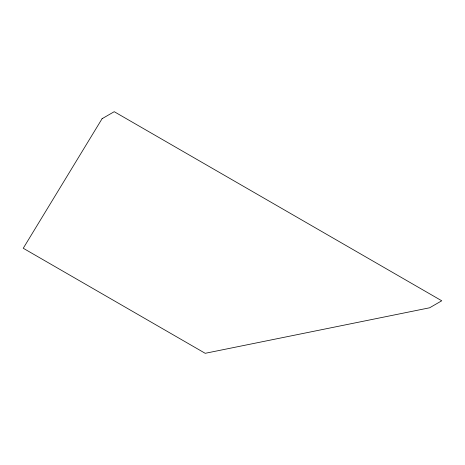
<?xml version="1.0" encoding="UTF-8"?>
<svg xmlns="http://www.w3.org/2000/svg" width="465" height="465" viewBox="0 0 465 465"><rect width="100%" height="100%" fill="white"/><g stroke="black" fill="none" stroke-linecap="round" stroke-linejoin="round"><path stroke-width="0.7" d="M102.097 118.691L23.25 248.258L205.205 353.307L429.619 307.789L441.75 300.785L114.227 111.693L102.097 118.691"/></g></svg>
